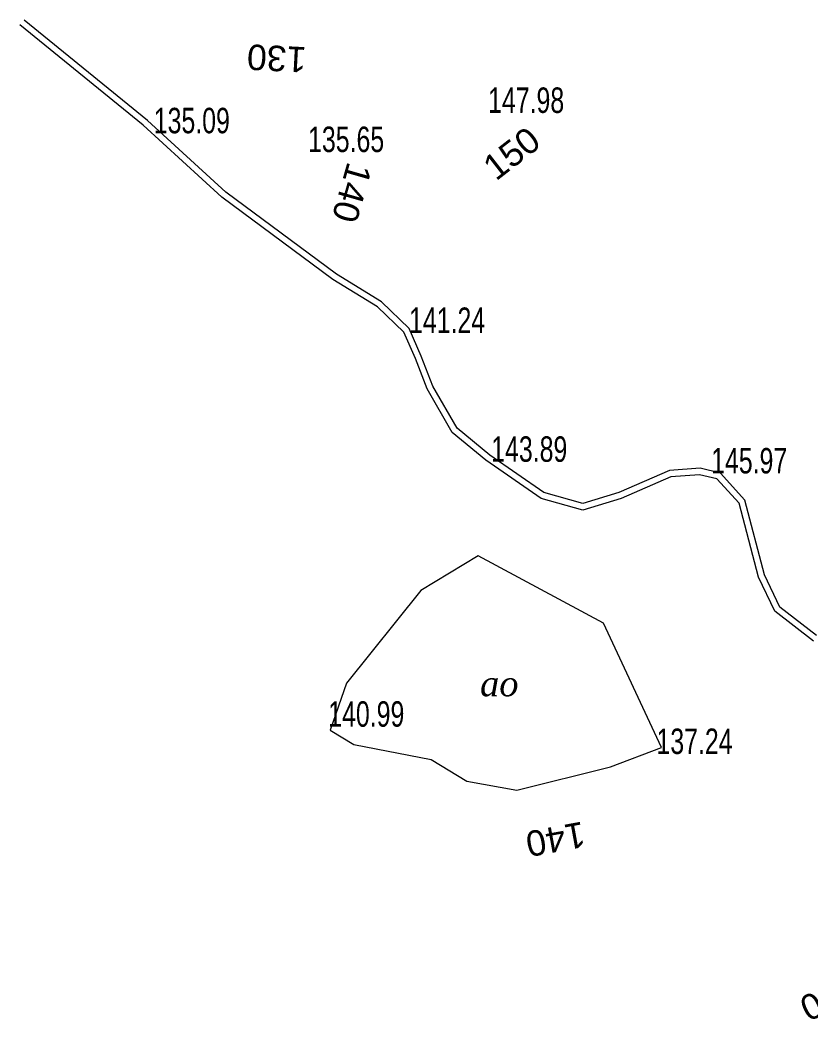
# Model space of a CAD drawing. Header units: metres. Extents: x 431006 to 434411, y 2469261 to 2473208.
# Drawn here: x 431327.5 to 431451.8, y 2471954.5 to 2472111.7 of the extents above; entities that cross this region are included whole.
import ezdxf
from ezdxf.enums import TextEntityAlignment as Align

# ---------------------------------------------------------------- set-up
doc = ezdxf.new("R2010")
doc.units = ezdxf.units.M
doc.header["$MEASUREMENT"] = 0
for name, color, linetype, lineweight in [('CAO DO', 8, 'Continuous', 18), ('duong be tong-ks', 8, 'Continuous', 18), ('ghi chu-ks', 8, 'Continuous', 18), ('mat nuoc-ks', 8, 'DUONG_MEP_NUOC', 18), ('MH_DongMuc', 8, 'Continuous', 18)]:
    doc.layers.add(name, color=color, linetype=linetype, lineweight=lineweight)
doc.styles.add('AO', font='')
doc.styles.get("Standard").update_dxf_attribs({"font": 'arial.ttf'})
doc.styles.get('AO').set_extended_font_data('.VnTime', italic=True)
doc.linetypes.add('DUONG_MEP_NUOC', pattern='A,0.2,[130,ltypeshp.shx,S=0.15,R=0,X=0,Y=0.15],0.05,[130,ltypeshp.shx,S=0.15,R=0,X=0,Y=0.15],1', length=1.25)

msp = doc.modelspace()

# ---------------------------------------------------------------- linework, layer by layer
at = {"layer": 'duong be tong-ks', "color": 9, "lineweight": 0}
for points in [[(431452.26, 2472014.06), (431446.16, 2472018.75), (431443.6, 2472024.12), (431440.57, 2472035.75), (431437.07, 2472039.56), (431434.32, 2472040.22), (431429.83, 2472039.91), (431422.02, 2472036.49), (431416, 2472034.67), (431409.44, 2472036.5), (431400.77, 2472042.49), (431395.45, 2472046.86), (431391.53, 2472053.7), (431389.68, 2472058.46), (431387.88, 2472062.61), (431383.73, 2472066.59), (431376.7, 2472070.9), (431359.24, 2472083.84), (431346.91, 2472095.14), (431327.54, 2472110.91)], [(431452.73, 2472014.95), (431446.96, 2472019.4), (431444.54, 2472024.46), (431441.47, 2472036.24), (431437.6, 2472040.46), (431434.41, 2472041.23), (431429.59, 2472040.9), (431421.67, 2472037.43), (431415.99, 2472035.71), (431409.87, 2472037.42), (431401.37, 2472043.29), (431396.22, 2472047.51), (431392.44, 2472054.14), (431390.6, 2472058.84), (431388.71, 2472063.19), (431384.35, 2472067.39), (431377.26, 2472071.73), (431359.88, 2472084.62), (431347.56, 2472095.9), (431328.17, 2472111.68)]]:
    msp.add_lwpolyline(points, dxfattribs=at)
at = {"layer": 'mat nuoc-ks', "color": 9, "lineweight": 0}
msp.add_lwpolyline([(431405.62, 2471990.63), (431420.36, 2471994.32), (431428.37, 2471997.36), (431419.24, 2472016.9), (431399.53, 2472027.47), (431390.55, 2472022.02), (431378.86, 2472007.45), (431376.29, 2472000.08), (431379.98, 2471997.84), (431392.16, 2471995.44), (431397.76, 2471992.08)], close=True, dxfattribs=at)

# ---------------------------------------------------------------- texts
at = {"layer": 'CAO DO', "color": 9, "lineweight": 0, "width": 0.7}
for s, p in [('147.98', (431401.1, 2472097.08, 147.98)), ('135.09', (431348.56, 2472093.88, 135.09)), ('135.65', (431372.81, 2472090.93, 135.65)), ('141.24', (431388.68, 2472062.5, 141.24)), ('143.89', (431401.59, 2472042.25, 143.89)), ('145.97', (431436.15, 2472040.42, 145.97)), ('140.99', (431375.98, 2472000.62, 140.99)), ('137.24', (431427.56, 2471996.33, 137.24))]:
    msp.add_text(s, height=4, dxfattribs=at).set_placement(p)
at = {"layer": 'ghi chu-ks', "color": 9, "insert": (431399.84, 2472009.4), "char_height": 4, "width": 24.3841, "attachment_point": 1, "style": 'AO'}
msp.add_mtext('ao', dxfattribs=at)
at = {"layer": 'MH_DongMuc', "color": 9, "lineweight": 0}
for s, rotation, p in [('130', 177.0263, (431367.88, 2472105.64, 130)), ('150', 37.8769, (431404.79, 2472090.73, 150)), ('140', 254.1274, (431379.71, 2472084.54, 140)), ('140', 190.4315, (431411.71, 2471982.92, 140)), ('150', 205.5646, (431454.76, 2471958.02, 150))]:
    msp.add_text(s, height=4, rotation=rotation, dxfattribs=at).set_placement(p, align=Align.MIDDLE)

doc.saveas('drawing.dxf')
